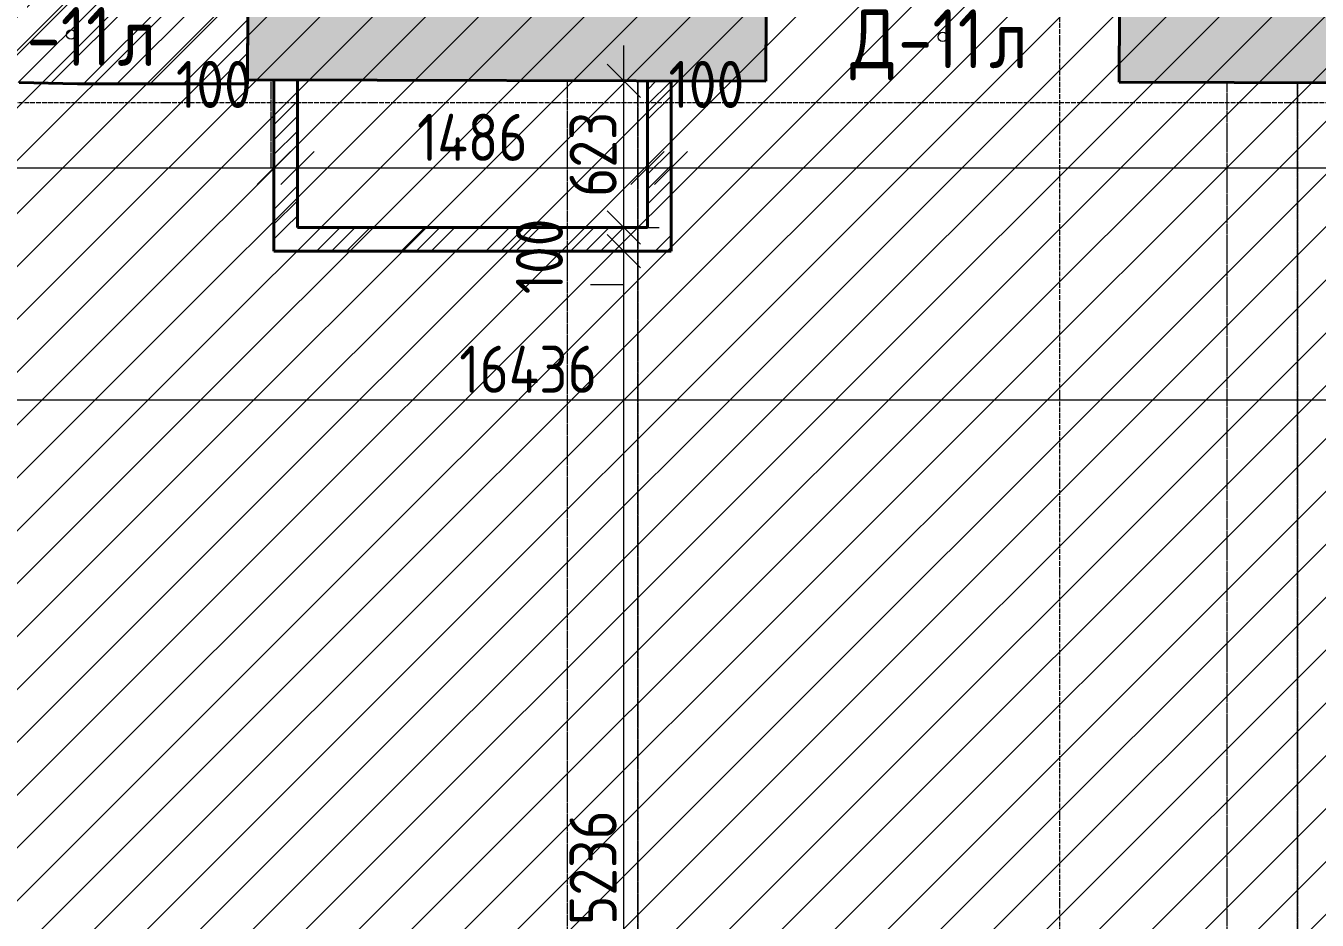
# Model space of a CAD drawing. Header units: millimetres. Extents: x -11886 to 379896, y -8130 to 47743.
# Drawn here: x 230198 to 235679, y 5284 to 9082 of the extents above; entities that cross this region are included whole.
import ezdxf

# ---------------------------------------------------------------- set-up
doc = ezdxf.new("R2010")
doc.units = ezdxf.units.MM
doc.linetypes.add('ADSK_Линия сетки', pattern=[25, 20, -2.5, 0, -2.5])
doc.linetypes.add('ADSK_Сверху', pattern=[4.5, 3, -1.5])
for name, color, linetype, lineweight in [('Каркас', 7, 'Continuous', 18), ('Марки дверей', 7, 'Continuous', 20), ('Оси', 7, 'Continuous', 9), ('Размеры', 7, 'Continuous', 9), ('Стены', 7, 'Continuous', 18), ('Стены разрез', 7, 'Continuous', 40)]:
    doc.layers.add(name, color=color, linetype=linetype, lineweight=lineweight)
doc.layers.add('Стены внутренние', color=5, linetype='Continuous', lineweight=18, true_color=0x0000ff)
doc.styles.add('GOST Common_1', font='GOST_Common.ttf', dxfattribs={"width": 0.9, "height": 200})
doc.styles.add('GOST Common_2', font='GOST_Common.ttf', dxfattribs={"width": 0.9, "height": 250})
doc.dimstyles.new('ADSK_Основной_2_мм_Округление_до_1_мм', dxfattribs={"dimscale": 304.8, "dimtxt": 201.142999, "dimasz": 0.463911, "dimexe": 0.492126, "dimexo": 0.492126, "dimgap": 0.098425, "dimtad": 1, "dimdec": 0, "dimdsep": 46, "dimtxsty": 'GOST Common_1', "dimblk1": 'OBLIQUE', "dimblk2": 'OBLIQUE', "dimsah": 1, "dimcen": 0.09, "dimdle": 0.492126, "dimazin": 2, "dimtfac": 1, "dimtdec": 4, "dimtix": 1, "dimtmove": 0, "dimatfit": 3, "dimfxl": 1, "dimtvp": 1, "dimtolj": 1, "dimtzin": 0, "dimlwd": 20, "dimlwe": 20, "dimarcsym": 2})
doc.dimstyles.new('ADSK_Основной_2_мм_Округление_до_1_мм_1', dxfattribs={"dimscale": 304.8, "dimtxt": 201.142999, "dimasz": 0.463911, "dimexe": 0.492126, "dimexo": 0.492126, "dimgap": 0.098425, "dimtad": 1, "dimdec": 0, "dimdsep": 46, "dimtxsty": 'GOST Common_1', "dimblk1": 'OBLIQUE', "dimblk2": 'OBLIQUE', "dimsah": 1, "dimcen": 0.09, "dimdle": 0.492126, "dimazin": 2, "dimtfac": 1, "dimtdec": 4, "dimtix": 1, "dimtmove": 1, "dimatfit": 3, "dimfxl": 1, "dimtvp": 1, "dimtolj": 1, "dimtzin": 0, "dimlwd": 20, "dimlwe": 20, "dimarcsym": 2})
pattern_1 = [(45, (215977.25, 150), (-179.605, 179.605), []), (45, (216040.75, 150), (0, 359.2102), []), (45, (215913.75, 150), (0, 359.2102), [])]

# ---------------------------------------------------------------- blocks, each defined once
blk = doc.blocks.new('Новые проёмы 3 этаж - Новые проёмы 3 этаж-1676495-03 План 3-го этажа')
at = {"layer": 'Стены'}
h = blk.add_hatch(dxfattribs=at)
h.set_pattern_fill('FP_4', color=256, style=0, pattern_type=2)
h.set_pattern_definition([(45, (0, 0), (-70.7107, 70.7107), [])])
h.paths.add_polyline_path([(15162.3, 8686), (15162.3, 9012.7), (15103.2, 9012.8), (15103.2, 9042.8), (15113.2, 9042.8), (15113.2, 9082.8), (15073.3, 9082.9), (15073.3, 9125.3), (13753.5, 9127), (13753.3, 9086.4), (13713.3, 9086), (13713.3, 9046.5), (13723.2, 9046.5), (13723.2, 9016.5), (13663.2, 9016.6), (13663.5, 8690.6), (14193.2, 8690.7), (14440, 8686)])
h.paths.add_polyline_path([(15163.3, 9082.7), (15162.3, 9125.2), (15113.5, 9125.2), (15113.3, 9082.8), (15162.3, 9082.7)])
h.paths.add_polyline_path([(13713.3, 9086.5), (13713.3, 9127), (13663.5, 9127.1), (13663.5, 9086.6), (13713.2, 9086.5)])
at = {"layer": 'Стены разрез'}
for p, q in [((15162.3, 8686), (15163.2, 9012.7)), ((14193.2, 8690.7), (14440, 8686)), ((14440, 8686), (15162.3, 8686))]:
    blk.add_line(p, q, dxfattribs=at)
blk = doc.blocks.new('ADSK_Марка_Дверь - Типоразмер_ADSK_Марка-58376-03 План 3-го этажа')
at = {"layer": 'Марки дверей', "lineweight": 9}
blk.add_circle((0, 0), 0.2, dxfattribs=at)
blk = doc.blocks.new('_Oblique')
at = {"color": 0, "linetype": 'ByBlock', "lineweight": -2}
blk.add_line((-0.5, -0.5), (0.5, 0.5), dxfattribs=at)
blk = doc.blocks.new('*D2357')
at = {"layer": 'Defpoints', "color": 0, "transparency": 16777216}
for p in [(224112, 8387.8), (240548.3, 7593.7), (240548.3, 7493.7)]:
    blk.add_point(p, dxfattribs=at)
at = {"layer": 'Размеры', "color": 0, "lineweight": 20, "transparency": 16777216}
for p, q in [((224112, 8237.8), (224112, 7343.7)), ((223962, 7493.7), (240698.3, 7493.7)), ((240548.3, 7443.7), (240548.3, 7343.7))]:
    blk.add_line(p, q, dxfattribs=at)
at = {"layer": 'Размеры', "color": 0, "lineweight": 20, "transparency": 16777216, "xscale": 141.4, "yscale": 141.4, "zscale": 141.4, "rotation": 180}
blk.add_blockref('_Oblique', (224112, 7493.7), dxfattribs=at)
at = {"layer": 'Размеры', "color": 0, "lineweight": 20, "transparency": 16777216, "xscale": 141.4, "yscale": 141.4, "zscale": 141.4}
blk.add_blockref('_Oblique', (240548.3, 7493.7), dxfattribs=at)
at = {"layer": 'Размеры', "color": 0, "lineweight": 20, "transparency": 16777216, "insert": (232330.1, 7623.7), "char_height": 200, "width": 732.297, "attachment_point": 5, "style": 'GOST Common_1'}
blk.add_mtext('\\A1;16436', dxfattribs=at)
blk = doc.blocks.new('*D2364')
at = {"layer": 'Defpoints', "color": 0, "transparency": 16777216}
for p in [(224831.4, 8578.3), (231250.6, 8578.3), (231250.6, 8478.3)]:
    blk.add_point(p, dxfattribs=at)
at = {"layer": 'Размеры', "color": 0, "lineweight": 20, "transparency": 16777216}
for p, q in [((224681.4, 8478.3), (231400.6, 8478.3)), ((224831.4, 8428.3), (224831.4, 8328.3)), ((231250.6, 8428.3), (231250.6, 8328.3))]:
    blk.add_line(p, q, dxfattribs=at)
at = {"layer": 'Размеры', "color": 0, "lineweight": 20, "transparency": 16777216, "xscale": 141.4, "yscale": 141.4, "zscale": 141.4, "rotation": 180}
blk.add_blockref('_Oblique', (224831.4, 8478.3), dxfattribs=at)
at = {"layer": 'Размеры', "color": 0, "lineweight": 20, "transparency": 16777216, "xscale": 141.4, "yscale": 141.4, "zscale": 141.4}
blk.add_blockref('_Oblique', (231250.6, 8478.3), dxfattribs=at)
at = {"layer": 'Размеры', "color": 0, "lineweight": 20, "transparency": 16777216, "insert": (228041, 8608.3), "char_height": 200, "width": 580.928, "attachment_point": 5, "style": 'GOST Common_1'}
blk.add_mtext('\\A1;6419', dxfattribs=at)
blk = doc.blocks.new('*D2365')
at = {"layer": 'Defpoints', "color": 0, "transparency": 16777216}
for p in [(231250.6, 8578.3), (231350.6, 8578.3), (231350.6, 8478.3)]:
    blk.add_point(p, dxfattribs=at)
at = {"layer": 'Размеры', "color": 0, "lineweight": 20, "transparency": 16777216}
for p, q in [((231100.6, 8478.3), (231500.6, 8478.3)), ((231250.6, 8428.3), (231250.6, 8328.3)), ((231350.6, 8428.3), (231350.6, 8328.3))]:
    blk.add_line(p, q, dxfattribs=at)
at = {"layer": 'Размеры', "color": 0, "lineweight": 20, "transparency": 16777216, "xscale": 141.4, "yscale": 141.4, "zscale": 141.4, "rotation": 180}
blk.add_blockref('_Oblique', (231250.6, 8478.3), dxfattribs=at)
at = {"layer": 'Размеры', "color": 0, "lineweight": 20, "transparency": 16777216, "xscale": 141.4, "yscale": 141.4, "zscale": 141.4}
blk.add_blockref('_Oblique', (231350.6, 8478.3), dxfattribs=at)
at = {"layer": 'Размеры', "color": 0, "lineweight": 20, "transparency": 16777216, "insert": (230835.5, 8933), "char_height": 200, "width": 409.104, "attachment_point": 1, "line_spacing_factor": 1.022761, "style": 'GOST Common_1'}
blk.add_mtext('\\A1;100', dxfattribs=at)
blk = doc.blocks.new('*D2366')
at = {"layer": 'Defpoints', "color": 0, "transparency": 16777216}
for p in [(231350.6, 8578.3), (232836.4, 8578.3), (232836.4, 8478.3)]:
    blk.add_point(p, dxfattribs=at)
at = {"layer": 'Размеры', "color": 0, "lineweight": 20, "transparency": 16777216}
for p, q in [((231200.6, 8478.3), (232986.4, 8478.3)), ((231350.6, 8428.3), (231350.6, 8328.3)), ((232836.4, 8428.3), (232836.4, 8328.3))]:
    blk.add_line(p, q, dxfattribs=at)
at = {"layer": 'Размеры', "color": 0, "lineweight": 20, "transparency": 16777216, "xscale": 141.4, "yscale": 141.4, "zscale": 141.4, "rotation": 180}
blk.add_blockref('_Oblique', (231350.6, 8478.3), dxfattribs=at)
at = {"layer": 'Размеры', "color": 0, "lineweight": 20, "transparency": 16777216, "xscale": 141.4, "yscale": 141.4, "zscale": 141.4}
blk.add_blockref('_Oblique', (232836.4, 8478.3), dxfattribs=at)
at = {"layer": 'Размеры', "color": 0, "lineweight": 20, "transparency": 16777216, "insert": (232093.5, 8608.3), "char_height": 200, "width": 580.928, "attachment_point": 5, "style": 'GOST Common_1'}
blk.add_mtext('\\A1;1486', dxfattribs=at)
blk = doc.blocks.new('*D2367')
at = {"layer": 'Defpoints', "color": 0, "transparency": 16777216}
for p in [(232836.4, 8578.3), (232936.4, 8578.3), (232936.4, 8478.3)]:
    blk.add_point(p, dxfattribs=at)
at = {"layer": 'Размеры', "color": 0, "lineweight": 20, "transparency": 16777216}
for p, q in [((232686.4, 8478.3), (233086.4, 8478.3)), ((232836.4, 8428.3), (232836.4, 8328.3)), ((232936.4, 8428.3), (232936.4, 8328.3))]:
    blk.add_line(p, q, dxfattribs=at)
at = {"layer": 'Размеры', "color": 0, "lineweight": 20, "transparency": 16777216, "xscale": 141.4, "yscale": 141.4, "zscale": 141.4, "rotation": 180}
blk.add_blockref('_Oblique', (232836.4, 8478.3), dxfattribs=at)
at = {"layer": 'Размеры', "color": 0, "lineweight": 20, "transparency": 16777216, "xscale": 141.4, "yscale": 141.4, "zscale": 141.4}
blk.add_blockref('_Oblique', (232936.4, 8478.3), dxfattribs=at)
at = {"layer": 'Размеры', "color": 0, "lineweight": 20, "transparency": 16777216, "insert": (232926.1, 8933), "char_height": 200, "width": 409.104, "attachment_point": 1, "line_spacing_factor": 1.022761, "style": 'GOST Common_1'}
blk.add_mtext('\\A1;100', dxfattribs=at)
blk = doc.blocks.new('*D2368')
at = {"layer": 'Defpoints', "color": 0, "transparency": 16777216}
for p in [(232936.4, 8578.3), (240560.3, 8578.3), (240560.3, 8478.3)]:
    blk.add_point(p, dxfattribs=at)
at = {"layer": 'Размеры', "color": 0, "lineweight": 20, "transparency": 16777216}
for p, q in [((232786.4, 8478.3), (240710.3, 8478.3)), ((232936.4, 8428.3), (232936.4, 8328.3)), ((240560.3, 8428.3), (240560.3, 8328.3))]:
    blk.add_line(p, q, dxfattribs=at)
at = {"layer": 'Размеры', "color": 0, "lineweight": 20, "transparency": 16777216, "xscale": 141.4, "yscale": 141.4, "zscale": 141.4, "rotation": 180}
blk.add_blockref('_Oblique', (232936.4, 8478.3), dxfattribs=at)
at = {"layer": 'Размеры', "color": 0, "lineweight": 20, "transparency": 16777216, "xscale": 141.4, "yscale": 141.4, "zscale": 141.4}
blk.add_blockref('_Oblique', (240560.3, 8478.3), dxfattribs=at)
at = {"layer": 'Размеры', "color": 0, "lineweight": 20, "transparency": 16777216, "insert": (236748.4, 8608.3), "char_height": 200, "width": 625.93, "attachment_point": 5, "style": 'GOST Common_1'}
blk.add_mtext('\\A1;7624', dxfattribs=at)
blk = doc.blocks.new('*D2385')
at = {"layer": 'Defpoints', "color": 0, "transparency": 16777216}
for p in [(232635.7, 8125), (232735.7, 8125), (232635.7, 2889.5)]:
    blk.add_point(p, dxfattribs=at)
at = {"layer": 'Размеры', "color": 0, "lineweight": 20, "transparency": 16777216}
for p, q in [((232735.7, 2739.5), (232735.7, 8275)), ((232785.7, 8125), (232885.7, 8125)), ((232785.7, 2889.5), (232885.7, 2889.5))]:
    blk.add_line(p, q, dxfattribs=at)
at = {"layer": 'Размеры', "color": 0, "lineweight": 20, "transparency": 16777216, "xscale": 141.4, "yscale": 141.4, "zscale": 141.4}
for p, rotation in [((232735.7, 8125), 90), ((232735.7, 2889.5), 270)]:
    blk.add_blockref('_Oblique', p, dxfattribs=dict(at, rotation=rotation))
at = {"layer": 'Размеры', "color": 0, "lineweight": 20, "transparency": 16777216, "insert": (232605.7, 5507.3), "char_height": 200, "width": 605.475, "attachment_point": 5, "rotation": 90, "style": 'GOST Common_1'}
blk.add_mtext('\\A1;5236', dxfattribs=at)
blk = doc.blocks.new('*D2386')
at = {"layer": 'Defpoints', "color": 0, "transparency": 16777216}
for p in [(232635.7, 8225), (232735.7, 8225), (232635.7, 8125)]:
    blk.add_point(p, dxfattribs=at)
at = {"layer": 'Размеры', "color": 0, "lineweight": 20, "transparency": 16777216}
for p, q in [((232735.7, 7975), (232735.7, 8375)), ((232785.7, 8225), (232885.7, 8225)), ((232735.7, 7983.6), (232735.7, 8125)), ((232785.7, 8125), (232885.7, 8125)), ((232594.3, 7983.6), (232735.7, 7983.6))]:
    blk.add_line(p, q, dxfattribs=at)
at = {"layer": 'Размеры', "color": 0, "lineweight": 20, "transparency": 16777216, "xscale": 141.4, "yscale": 141.4, "zscale": 141.4}
for p, rotation in [((232735.7, 8225), 90), ((232735.7, 8125), 270)]:
    blk.add_blockref('_Oblique', p, dxfattribs=dict(at, rotation=rotation))
at = {"layer": 'Размеры', "color": 0, "lineweight": 20, "transparency": 16777216, "insert": (232278, 7942.4), "char_height": 200, "width": 409.104, "attachment_point": 1, "rotation": 90, "line_spacing_factor": 1.022761, "style": 'GOST Common_1'}
blk.add_mtext('\\A1;100', dxfattribs=at)
blk = doc.blocks.new('*D2387')
at = {"layer": 'Defpoints', "color": 0, "transparency": 16777216}
for p in [(232735.7, 8848.2), (232836.4, 8848.2), (232635.7, 8225)]:
    blk.add_point(p, dxfattribs=at)
at = {"layer": 'Размеры', "color": 0, "lineweight": 20, "transparency": 16777216}
for p, q in [((232735.7, 8075), (232735.7, 8998.2)), ((232686.4, 8848.2), (232585.7, 8848.2)), ((232785.7, 8225), (232885.7, 8225))]:
    blk.add_line(p, q, dxfattribs=at)
at = {"layer": 'Размеры', "color": 0, "lineweight": 20, "transparency": 16777216, "xscale": 141.4, "yscale": 141.4, "zscale": 141.4}
for p, rotation in [((232735.7, 8848.2), 90), ((232735.7, 8225), 270)]:
    blk.add_blockref('_Oblique', p, dxfattribs=dict(at, rotation=rotation))
at = {"layer": 'Размеры', "color": 0, "lineweight": 20, "transparency": 16777216, "insert": (232605.7, 8536.6), "char_height": 200, "width": 454.106, "attachment_point": 5, "rotation": 90, "style": 'GOST Common_1'}
blk.add_mtext('\\A1;623', dxfattribs=at)

msp = doc.modelspace()

# ---------------------------------------------------------------- hatches: boundary and pattern name
at = {"lineweight": 13, "true_color": 0x636466, "transparency": 33554559}
h = msp.add_hatch(dxfattribs=at)
h.set_pattern_fill('ANSI31', color=251, scale=50)
h.set_pattern_definition([(45, (215977.25, 85026.59), (-112.2532, 112.2532), [])])
h.paths.add_polyline_path([(265910.66, 8682.3), (272191.2, 8682.3), (272009.87, 43909.21), (262010.47, 43909.21), (262010.47, 21084.06), (262697.11, 21054.57), (262698.93, 11328.12), (216748.38, 11328.12), (216748.38, 8679.25), (216267.75, 8679.25), (216267.75, 456.79), (224250.25, 422.02), (224250.25, 2336.48), (234949.9, 2336.48), (234949.9, -2582.57), (247313.65, -2582.57), (247313.65, 2335.74), (258014.19, 2256.79), (258014.19, 300.23), (265910.66, 300.23)])
at = {"layer": 'Стены внутренние', "true_color": 0xc0c0c0}
h = msp.add_hatch(color=9, dxfattribs=at)
h.paths.add_polyline_path([(258100.32, 8781.42), (258097.49, 9161.43), (251920.52, 9177.75), (251919.51, 8797.75), (258042.56, 8781.57)])
h.paths.add_polyline_path([(250419.52, 8801.72), (250420.34, 9181.72), (243349.52, 9200.41), (243348.51, 8820.41), (249544.59, 8804.03)])
h.paths.add_polyline_path([(241848.52, 8824.38), (241849.34, 9204.37), (234840.13, 9222.9), (234840.13, 8842.9), (241580.64, 8825.08)])
h.paths.add_polyline_path([(233339.13, 8846.87), (233339.95, 9226.87), (231140.59, 9232.68), (231139.59, 8852.68), (232774.02, 8848.36)])
h.paths.add_polyline_path([(229639.59, 8856.65), (229640.41, 9236.65), (224110.28, 9251.26), (224111.02, 8871.26), (227566.27, 8862.13)])
at = {"layer": 'Стены внутренние', "lineweight": 9}
h = msp.add_hatch(dxfattribs=at)
h.set_pattern_fill('FP_1', color=256, style=0, pattern_type=2)
h.set_pattern_definition(pattern_1)
h.paths.add_polyline_path([(231350.65, 8225.03), (231350.65, 8852.12), (231250.65, 8852.39), (231250.65, 8225.03)])
h = msp.add_hatch(dxfattribs=at)
h.set_pattern_fill('FP_1', color=256, style=0, pattern_type=2)
h.set_pattern_definition(pattern_1)
h.paths.add_polyline_path([(232936.45, 8125.03), (232936.45, 8847.93), (232836.45, 8847.93), (232836.45, 8125.03)])
h = msp.add_hatch(dxfattribs=at)
h.set_pattern_fill('FP_1', color=256, style=0, pattern_type=2)
h.set_pattern_definition(pattern_1)
h.paths.add_polyline_path([(232836.45, 8125.03), (232836.45, 8225.03), (231250.65, 8225.03), (231250.65, 8125.03), (232557.5, 8125.03)])

# ---------------------------------------------------------------- linework, layer by layer
at = {"layer": 'Каркас', "color": 253, "linetype": 'ADSK_Сверху', "true_color": 0xb2b2b2}
for p, q in [((232795.73, 8848.3), (232495.73, 8849.1)), ((232495.73, 8849.1), (232495.73, 2609.73)), ((232795.73, 2609.73), (232795.73, 8848.3)), ((235595.73, 8840.9), (235295.73, 8841.7)), ((235295.73, 8841.7), (235295.73, 2609.73)), ((235595.73, 2609.73), (235595.73, 8840.9))]:
    msp.add_line(p, q, dxfattribs=at)
at = {"layer": 'Каркас', "color": 253, "linetype": 'ADSK_Сверху', "true_color": 0xaaaaaa}
for p, q in [((232495.73, 8849.1), (232495.73, 2609.73)), ((232495.73, 8849.1), (232795.73, 8848.3)), ((232795.73, 8848.3), (232795.73, 2609.73)), ((235295.73, 8841.7), (235295.73, 2609.73)), ((235295.73, 8841.7), (235595.73, 8840.9)), ((235595.73, 8840.9), (235595.73, 2609.73))]:
    msp.add_line(p, q, dxfattribs=at)
at = {"layer": 'Оси', "linetype": 'ADSK_Линия сетки'}
for p, q in [((234587.16, -5309.21), (234587.16, 44684.79)), ((204891.03, 8756.79), (273118.97, 8756.79))]:
    msp.add_line(p, q, dxfattribs=at)
at = {"layer": 'Стены внутренние', "color": 18, "lineweight": 40, "true_color": 0x000000}
for p, q in [((231140.41, 9162.68), (231139.59, 8852.68)), ((233339.13, 8846.87), (233339.95, 9156.87)), ((234839.94, 9152.9), (234839.12, 8842.9)), ((231139.59, 8852.68), (233339.13, 8846.87)), ((231250.65, 8852.39), (231250.65, 8125.03)), ((231350.65, 8225.03), (231350.65, 8852.12)), ((232836.45, 8848.2), (232836.45, 8225.03)), ((232936.45, 8125.03), (232936.45, 8847.93)), ((234839.12, 8842.9), (241020.9, 8826.56)), ((232836.45, 8225.03), (231350.65, 8225.03)), ((231250.65, 8125.03), (232936.45, 8125.03))]:
    msp.add_line(p, q, dxfattribs=at)
at = {"layer": 'Стены внутренние', "color": 18, "linetype": 'ADSK_Сверху', "true_color": 0x000000}
for p, q in [((231238.65, 8852.42), (231238.65, 8481.19)), ((231238.65, 8852.42), (231350.65, 8852.12)), ((231350.65, 8481.19), (231350.65, 8852.12))]:
    msp.add_line(p, q, dxfattribs=at)

# ---------------------------------------------------------------- block references
at = {"layer": 'Марки дверей', "xscale": 99.99999999999993, "yscale": 99.99999999999993, "zscale": 99.99999999999993}
for p in [(230390.09, 9044.66), (234089.63, 9034.89)]:
    msp.add_blockref('ADSK_Марка_Дверь - Типоразмер_ADSK_Марка-58376-03 План 3-го этажа', p, dxfattribs=at)
at = {"layer": 'Стены'}
msp.add_blockref('Новые проёмы 3 этаж - Новые проёмы 3 этаж-1676495-03 План 3-го этажа', (215977.25, 150), dxfattribs=at)

# ---------------------------------------------------------------- texts
at = {"layer": 'Марки дверей', "lineweight": 9, "char_height": 250, "attachment_point": 1, "style": 'GOST Common_2'}
for s, insert, width in [('-11', (230200.37, 9161.68), 468.9872), ('\\fGOST Common|b0|i0|c204|p34|;\\W.9;Д', (233697.5, 9151.9), 245.3164), ('-11', (233899.9, 9151.9), 468.9872), ('\\fGOST Common|b0|i0|c204|p34|;\\W.9;л', (230587.32, 9161.68), 194.8101), ('\\fGOST Common|b0|i0|c204|p34|;\\W.9;л', (234286.86, 9151.9), 194.8101)]:
    msp.add_mtext(s, dxfattribs=dict(at, insert=insert, width=width))

# ---------------------------------------------------------------- dimensions: what is measured, and where the dimension line sits
at = {"layer": 'Размеры', "lineweight": 20}
for base, p1, p2, override, picture, middle in [((232735.7, 8848.2), (232635.72, 8225.03), (232836.45, 8848.2), {"dimpost": '<>', "dimfxl": 654.701263}, '*D2387', (232605.7, 8536.61)), ((232735.7, 8125.03), (232635.72, 2889.5), (232635.72, 8125.03), {"dimpost": '<>', "dimfxl": 5235.522154}, '*D2385', (232605.7, 5507.27))]:
    dim = msp.add_linear_dim(base=base, p1=p1, p2=p2, angle=90, dimstyle='ADSK_Основной_2_мм_Округление_до_1_мм', override=override, dxfattribs=at)
    dim.commit()
    dim.dimension.update_dxf_attribs({"geometry": picture, "text_midpoint": middle})
for base, p1, p2, picture, middle in [((231350.65, 8478.34), (231250.65, 8578.32), (231350.65, 8578.32), '*D2365', (231040.07, 8636.37)), ((232936.45, 8478.34), (232836.45, 8578.32), (232936.45, 8578.32), '*D2367', (233130.66, 8636.37))]:
    dim = msp.add_linear_dim(base=base, p1=p1, p2=p2, dimstyle='ADSK_Основной_2_мм_Округление_до_1_мм_1', override={"dimpost": '<>', "dimfxl": 100}, dxfattribs=at)
    dim.commit()
    dim.dimension.update_dxf_attribs({"geometry": picture, "text_midpoint": middle, "dimtype": 160})
for base, p1, p2, override, picture, middle in [((231250.65, 8478.34), (224831.42, 8578.32), (231250.65, 8578.32), {"dimpost": '<>', "dimfxl": 6419.222237}, '*D2364', (228041.03, 8608.34)), ((232836.45, 8478.34), (231350.65, 8578.32), (232836.45, 8578.32), {"dimpost": '<>', "dimfxl": 1485.802448}, '*D2366', (232093.55, 8608.34)), ((240560.31, 8478.34), (232936.45, 8578.32), (240560.31, 8578.32), {"dimpost": '<>', "dimfxl": 7623.858962}, '*D2368', (236748.38, 8608.34)), ((240548.31, 7493.72), (224111.97, 8387.79), (240548.31, 7593.71), {"dimpost": '<>', "dimfxl": 16455.506006}, '*D2357', (232330.14, 7623.72))]:
    dim = msp.add_linear_dim(base=base, p1=p1, p2=p2, dimstyle='ADSK_Основной_2_мм_Округление_до_1_мм', override=override, dxfattribs=at)
    dim.commit()
    dim.dimension.update_dxf_attribs({"geometry": picture, "text_midpoint": middle})
dim = msp.add_linear_dim(base=(232735.7, 8225.03), p1=(232635.72, 8125.03), p2=(232635.72, 8225.03), angle=90, dimstyle='ADSK_Основной_2_мм_Округление_до_1_мм_1', override={"dimpost": '<>', "dimfxl": 100}, dxfattribs=at)
dim.commit()
dim.dimension.update_dxf_attribs({"geometry": '*D2386', "text_midpoint": (232577.67, 8004.25), "dimtype": 160, "text_rotation": 90})

doc.saveas('drawing.dxf')
